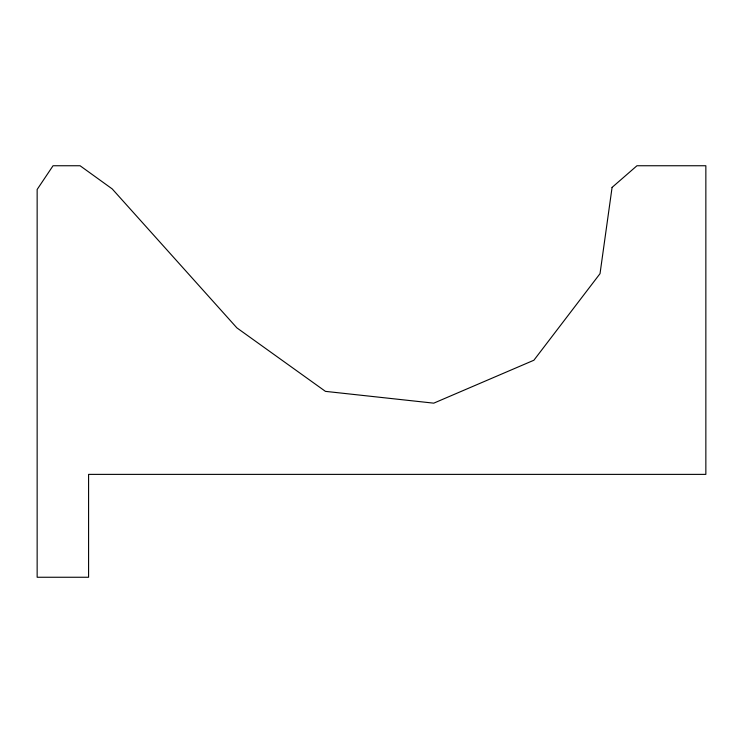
<?xml version="1.0" encoding="UTF-8"?>
<svg xmlns="http://www.w3.org/2000/svg" width="743" height="743" viewBox="0 0 743 743"><rect width="100%" height="100%" fill="white"/><g stroke="black" fill="none" stroke-linecap="round" stroke-linejoin="round"><path stroke-width="1.11" d="M612.083 187.394L600.028 273.656L533.892 360.234L433.754 403.161L325.443 391.366L236.896 327.886L112.221 188.926L80.068 165.745L53.05 165.745L37.15 189.474L37.15 577.255L88.584 577.255L88.584 474.378L705.85 474.378L705.85 165.745L636.965 165.745L612.083 187.394"/></g></svg>
